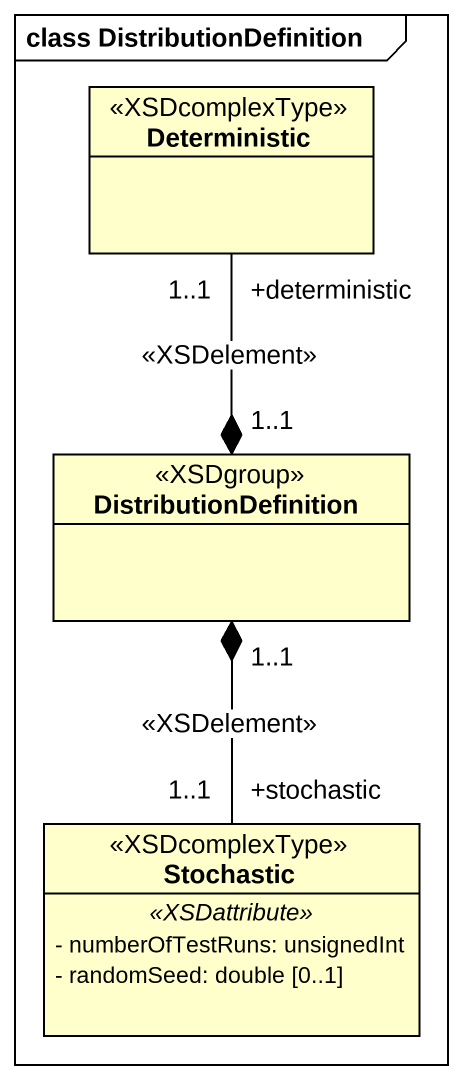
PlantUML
@startuml
mainframe class DistributionDefinition
hide circle
hide empty members
skinparam classAttributeIconSize 0
class Deterministic <<XSDcomplexType>>
class DistributionDefinition <<XSDgroup>>
class Stochastic <<XSDcomplexType>> {
  .. <<XSDattribute>> ..
  - numberOfTestRuns: unsignedInt
  - randomSeed: double [0..1]
}
DistributionDefinition "1..1" *-up- "+deterministic\n1..1" Deterministic : <<XSDelement>>
DistributionDefinition "1..1" *-- "+stochastic\n1..1" Stochastic : <<XSDelement>>
@enduml
